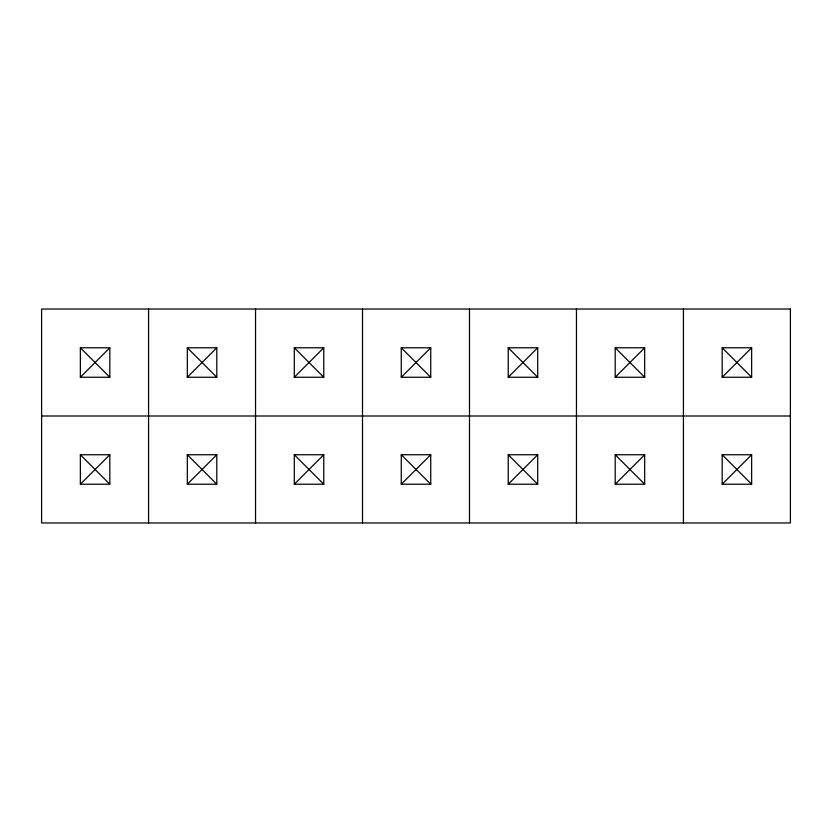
<?xml version="1.0" encoding="UTF-8"?>
<svg xmlns="http://www.w3.org/2000/svg" width="832" height="832" viewBox="0 0 832 832"><rect width="100%" height="100%" fill="white"/><g stroke="black" fill="none" stroke-linecap="round" stroke-linejoin="round"><path stroke-width="1.25" d="M80.35 377.25L109.824 347.776L109.824 377.25L80.35 377.25L80.35 347.776L109.824 347.776M80.35 484.224L109.824 454.75L109.824 484.224L80.35 484.224L80.35 454.75L109.824 454.75M187.314 377.25L216.798 347.776L216.798 377.25L187.314 377.25L187.314 347.776L216.798 347.776M187.314 484.224L216.798 454.75L216.798 484.224L187.314 484.224L187.314 454.75L216.798 454.75M294.289 377.25L323.773 347.776L323.773 377.25L294.289 377.25L294.289 347.776L323.773 347.776M294.289 484.224L323.773 454.75L323.773 484.224L294.289 484.224L294.289 454.75L323.773 454.75M401.263 377.25L430.737 347.776L430.737 377.25L401.263 377.25L401.263 347.776L430.737 347.776M401.263 484.224L430.737 454.75L430.737 484.224L401.263 484.224L401.263 454.75L430.737 454.75M508.227 377.25L537.711 347.776L537.711 377.25L508.227 377.25L508.227 347.776L537.711 347.776M508.227 484.224L537.711 454.75L537.711 484.224L508.227 484.224L508.227 454.75L537.711 454.75M615.202 377.25L644.686 347.776L644.686 377.25L615.202 377.25L615.202 347.776L644.686 347.776M615.202 484.224L644.686 454.75L644.686 484.224L615.202 484.224L615.202 454.75L644.686 454.75M722.176 377.25L751.65 347.776L751.65 377.25L722.176 377.25L722.176 347.776L751.65 347.776M722.176 484.224L751.65 454.75L751.65 484.224L722.176 484.224L722.176 454.75L751.65 454.75M41.6 416L790.4 416M722.176 347.776L751.65 377.25M615.202 347.776L644.686 377.25M722.176 454.75L751.65 484.224M508.227 347.776L537.711 377.25M615.202 454.75L644.686 484.224M401.263 347.776L430.737 377.25M508.227 454.75L537.711 484.224M294.289 347.776L323.773 377.25M401.263 454.75L430.737 484.224M187.314 347.776L216.798 377.25M294.289 454.75L323.773 484.224M80.35 347.776L109.824 377.25M187.314 454.75L216.798 484.224M80.35 454.75L109.824 484.224M683.426 309.026L683.426 522.974M576.462 309.026L576.462 522.974M469.487 309.026L469.487 522.974M362.513 309.026L362.513 522.974M255.538 309.026L255.538 522.974M148.574 309.026L148.574 522.974M790.4 309.026L41.6 309.026L41.6 522.974L790.4 522.974L790.4 309.026"/></g></svg>
